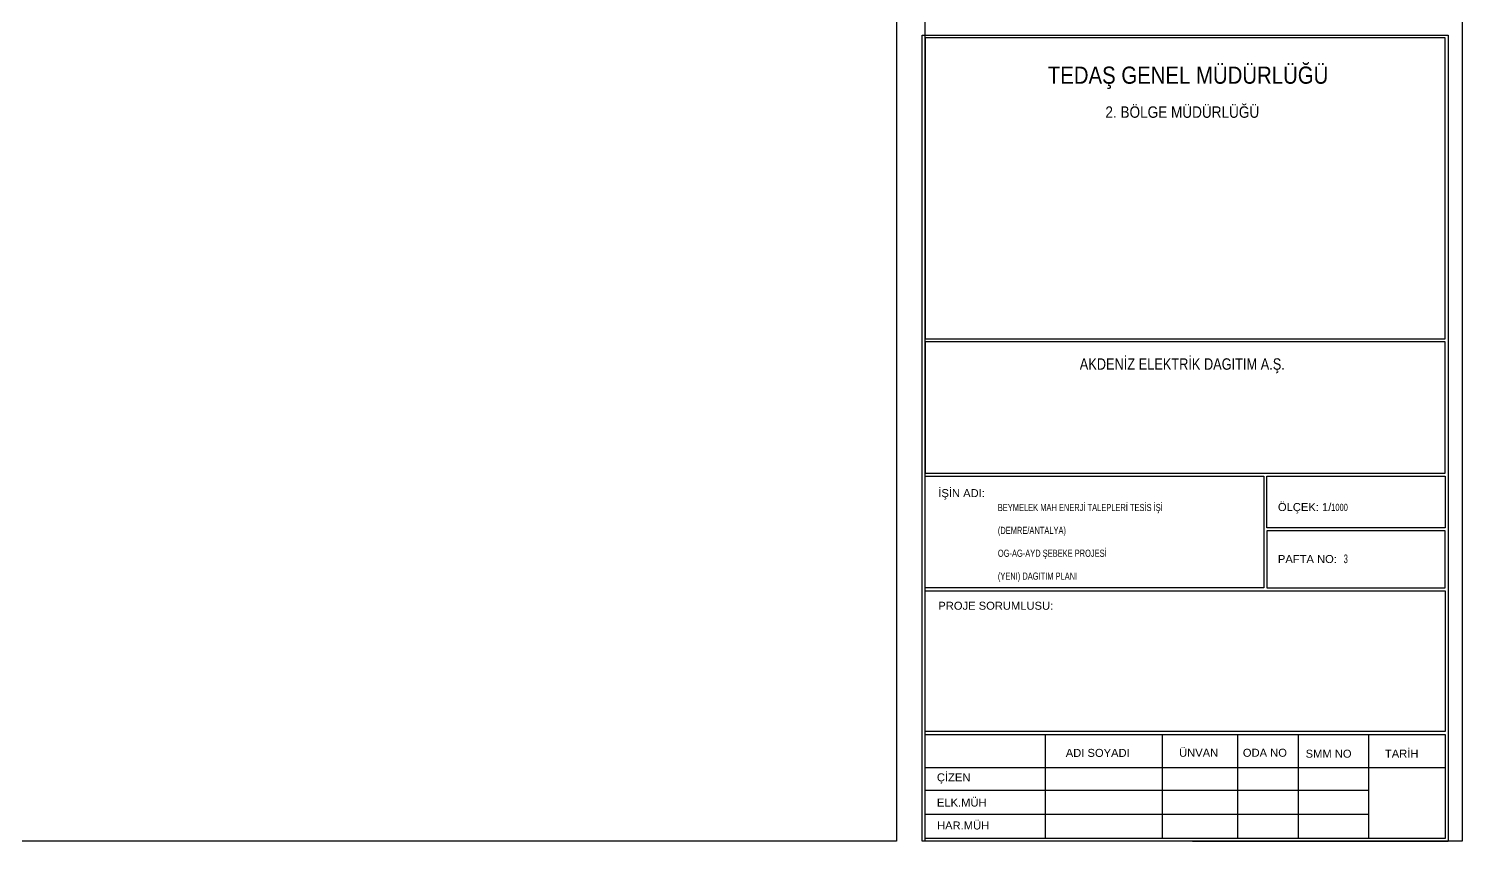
# Model space of a CAD drawing. Header units: millimetres. Extents: x 500432 to 503620, y 4011498 to 4014138.
# Drawn here: x 502019 to 502520, y 4011498 to 4011782 of the extents above; entities that cross this region are included whole.
import ezdxf
from ezdxf.enums import TextEntityAlignment as Align

# ---------------------------------------------------------------- set-up
doc = ezdxf.new("R2010")
doc.units = ezdxf.units.MM
doc.layers.add('ANTET', color=250, linetype='Continuous')
doc.layers.add('ANTET_RASTER', color=7, linetype='Continuous')
doc.styles.get("Standard").update_dxf_attribs({"font": 'Arial'})
picture_1 = doc.add_image_def('image1.bmp', size_in_pixel=(376, 1146))

# ---------------------------------------------------------------- blocks, each defined once
blk = doc.blocks.new('SEMBOL_UST1')
at = {"layer": 'ANTET', "linetype": 'ByBlock'}
for p, q in [((41.99, 37.39), (41.99, 1.01)), ((82.93, 37.39), (82.93, 1.01)), ((109.3, 37.39), (109.3, 1.01)), ((130.5, 37.39), (130.5, 1.01)), ((155.16, 37.39), (155.16, 1.01)), ((0, 25.8), (182.02, 25.8)), ((0, 17.92), (155.16, 17.92)), ((0, 9.47), (155.16, 9.47)), ((93.55, 0), (183.03, 0))]:
    blk.add_line(p, q, dxfattribs=at)
at = {"layer": 'ANTET', "linetype": 'ByBlock', "flags": 128}
for points in [[(-1.01, 0), (-1.01, 282), (183.03, 282), (183.03, 0)], [(118.58, 88.67), (0, 88.67), (0, 127.72), (118.58, 127.72)], [(182.02, 109.59), (119.55, 109.59), (119.55, 127.72), (182.02, 127.72)], [(182.02, 108.58), (119.58, 108.58), (119.58, 88.67), (182.02, 88.67)], [(0, 87.66), (182.02, 87.66), (182.02, 38.39), (0, 38.39)], [(0, 37.39), (182.02, 37.39), (182.02, 1.01), (0, 1.01)]]:
    blk.add_lwpolyline(points, close=True, dxfattribs=at)
for points in [[(0, 175.72), (182.02, 175.72), (182.02, 280.99), (0, 280.99), (0, 175.72)], [(0, 128.73), (182.02, 128.73), (182.02, 174.72), (0, 174.72), (0, 128.73)]]:
    blk.add_lwpolyline(points, dxfattribs=at)
at = {"layer": 'ANTET', "linetype": 'ByBlock'}
for s, p in [('İŞİN ADI:', (4.61, 120.38)), ('ÖLÇEK: 1/', (123.46, 115.51)), ('PAFTA NO:', (123.46, 97.33)), ('PROJE SORUMLUSU:', (4.61, 80.99)), ('ADI SOYADI', (49.21, 29.52)), ('ÜNVAN', (88.87, 29.57)), ('ODA NO', (111.19, 29.57)), ('SMM NO', (133.16, 29.25)), ('TARİH', (160.91, 29.25)), ('ÇİZEN', (4.11, 20.97)), ('ELK.MÜH', (4.11, 12.16)), ('HAR.MÜH', (4.17, 4.14))]:
    blk.add_text(s, height=2.8, dxfattribs=at).set_placement(p)

msp = doc.modelspace()

# ---------------------------------------------------------------- linework, layer by layer
at = {"layer": 'ANTET', "flags": 128}
msp.add_lwpolyline([(500822.5, 4011497.5), (500822.5, 4012377.5), (502322.5, 4012377.5), (502322.5, 4011497.5), (500822.5, 4011497.5)], close=True, dxfattribs=at)

# ---------------------------------------------------------------- block references
at = {"layer": 'ANTET'}
msp.add_blockref('SEMBOL_UST1', (502332.5, 4011497.5), dxfattribs=at)

# ---------------------------------------------------------------- texts
for s, height, width, p in [('TEDAŞ GENEL MÜDÜRLÜĞÜ', 6, 0.85, (502424.517, 4011765.4607)), ('2. BÖLGE MÜDÜRLÜĞÜ', 4, 0.85, (502422.5, 4011752.5493)), ('AKDENİZ ELEKTRİK DAGITIM A.Ş.', 4, 0.8, (502422.5, 4011664.43)), ('1000', 2.5, 0.6, (502477.528, 4011614.3))]:
    msp.add_text(s, height=height, dxfattribs=dict(at, width=width)).set_placement(p, align=Align.MIDDLE_CENTER)
at = {"layer": 'ANTET', "width": 0.6}
for s, p in [('BEYMELEK MAH ENERJİ TALEPLERİ TESİS İŞİ', (502357.944, 4011613.001)), ('(DEMRE/ANTALYA)', (502357.944, 4011605.001)), ('OG-AG-AYD ŞEBEKE PROJESİ', (502357.944, 4011597.001)), ('(YENI) DAGITIM PLANI', (502357.944, 4011589.001))]:
    msp.add_text(s, height=2.5, dxfattribs=at).set_placement(p)
msp.add_text('  3', height=3, dxfattribs=at).set_placement((502477.528, 4011596.3), align=Align.MIDDLE_LEFT)

# ---------------------------------------------------------------- pictures from other files: only their frames are drawn
at = {"layer": 'ANTET_RASTER'}
image = msp.add_image(picture_1, insert=(502332.5, 4011497.5), size_in_units=(188, 573), dxfattribs=at)

doc.saveas('drawing.dxf')
